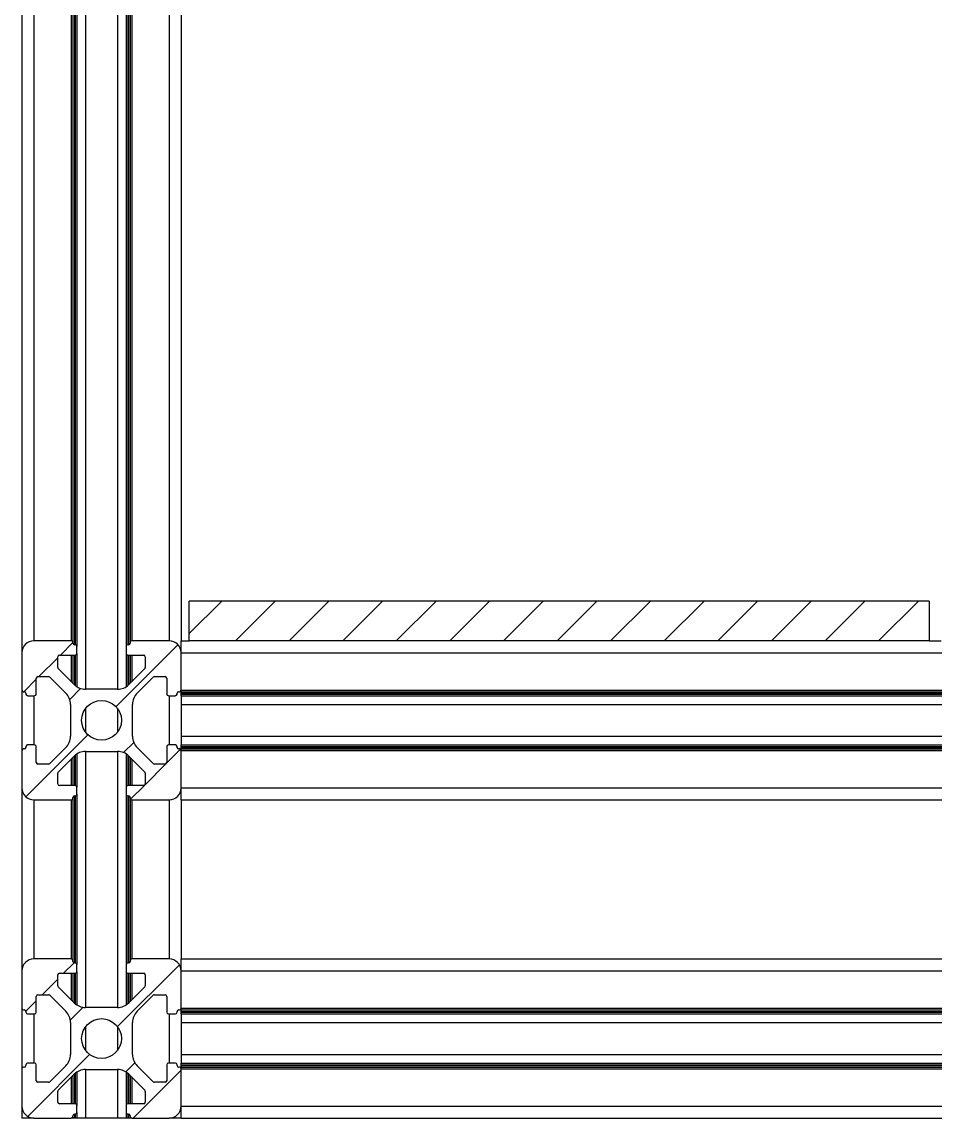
# Model space of a CAD drawing. Header units: millimetres. Extents: x 15 to 1184, y 5 to 1288.
# Drawn here: x 221.7 to 298.2, y 1034.8 to 1126.6 of the extents above; entities that cross this region are included whole.
import ezdxf

# ---------------------------------------------------------------- set-up
doc = ezdxf.new("R2010")
doc.units = ezdxf.units.MM

msp = doc.modelspace()

# ---------------------------------------------------------------- hatches: boundary and pattern name
at = {"linetype": 'Continuous', "lineweight": 18}
h = msp.add_hatch(dxfattribs=at)
h.set_pattern_fill('ANSI31', style=0)
h.paths.add_polyline_path([(235.709, 1074.763), (297.709, 1074.763), (297.709, 1078.097), (235.709, 1078.097)], flags=0)
h = msp.add_hatch(dxfattribs=at)
h.set_pattern_fill('ANSI31', style=0)
edge = h.paths.add_edge_path(flags=0)
edge.add_arc((233.709, 1064.563), 0.133, 270, 360, ccw=False)
edge.add_line((233.709, 1064.43), (232.804, 1064.43))
edge.add_arc((232.804, 1064.563), 0.133, 225, 270, ccw=False)
edge.add_line((232.71, 1064.469), (231.366, 1065.813))
edge.add_arc((232.309, 1066.756), 1.333, 180, 225, ccw=False)
edge.add_line((230.975, 1066.756), (230.975, 1069.437))
edge.add_arc((232.309, 1069.437), 1.333, 135, 180, ccw=False)
edge.add_line((231.366, 1070.38), (232.71, 1071.724))
edge.add_arc((232.804, 1071.63), 0.133, 90, 135, ccw=False)
edge.add_line((232.804, 1071.763), (233.709, 1071.763))
edge.add_arc((233.709, 1071.63), 0.133, 0, 90, ccw=False)
edge.add_line((233.842, 1071.63), (233.842, 1070.297))
edge.add_arc((233.975, 1070.297), 0.133, 180, 270)
edge.add_line((233.975, 1070.163), (234.575, 1070.163))
edge.add_arc((234.575, 1070.297), 0.133, 270, 360)
edge.add_line((234.709, 1070.297), (234.709, 1070.363))
edge.add_arc((234.842, 1070.363), 0.133, 90, 180, ccw=False)
edge.add_line((234.842, 1070.497), (234.909, 1070.497))
edge.add_arc((234.909, 1070.63), 0.133, 270, 360)
edge.add_line((235.042, 1070.63), (235.042, 1073.763))
edge.add_arc((234.042, 1073.763), 1, 0, 90)
edge.add_line((234.042, 1074.763), (230.909, 1074.763))
edge.add_arc((230.909, 1074.63), 0.133, 90, 180)
edge.add_line((230.775, 1074.63), (230.775, 1074.563))
edge.add_arc((230.642, 1074.563), 0.133, 270, 360, ccw=False)
edge.add_line((230.642, 1074.43), (230.575, 1074.43))
edge.add_arc((230.575, 1074.297), 0.133, 90, 180)
edge.add_line((230.442, 1074.297), (230.442, 1073.697))
edge.add_arc((230.575, 1073.697), 0.133, 180, 270)
edge.add_line((230.575, 1073.563), (231.909, 1073.563))
edge.add_arc((231.909, 1073.43), 0.133, 0, 90, ccw=False)
edge.add_line((232.042, 1073.43), (232.042, 1072.526))
edge.add_arc((231.909, 1072.526), 0.133, 315, 360, ccw=False)
edge.add_line((232.003, 1072.431), (230.659, 1071.087))
edge.add_arc((229.716, 1072.03), 1.333, 270, 315, ccw=False)
edge.add_line((229.716, 1070.697), (227.035, 1070.697))
edge.add_arc((227.035, 1072.03), 1.333, 225, 270, ccw=False)
edge.add_line((226.092, 1071.087), (224.748, 1072.431))
edge.add_arc((224.842, 1072.526), 0.133, 180, 225, ccw=False)
edge.add_line((224.709, 1072.526), (224.709, 1073.43))
edge.add_arc((224.842, 1073.43), 0.133, 90, 180, ccw=False)
edge.add_line((224.842, 1073.563), (226.175, 1073.563))
edge.add_arc((226.175, 1073.697), 0.133, 270, 360)
edge.add_line((226.309, 1073.697), (226.309, 1074.297))
edge.add_arc((226.175, 1074.297), 0.133, 0, 90)
edge.add_line((226.175, 1074.43), (226.109, 1074.43))
edge.add_arc((226.109, 1074.563), 0.133, 180, 270, ccw=False)
edge.add_line((225.975, 1074.563), (225.975, 1074.63))
edge.add_arc((225.842, 1074.63), 0.133, 0, 90)
edge.add_line((225.842, 1074.763), (222.709, 1074.763))
edge.add_arc((222.709, 1073.763), 1, 90, 180)
edge.add_line((221.709, 1073.763), (221.709, 1070.63))
edge.add_arc((221.842, 1070.63), 0.133, 180, 270)
edge.add_line((221.842, 1070.497), (221.909, 1070.497))
edge.add_arc((221.909, 1070.363), 0.133, 0, 90, ccw=False)
edge.add_line((222.042, 1070.363), (222.042, 1070.297))
edge.add_arc((222.175, 1070.297), 0.133, 180, 270)
edge.add_line((222.175, 1070.163), (222.775, 1070.163))
edge.add_arc((222.775, 1070.297), 0.133, 270, 360)
edge.add_line((222.909, 1070.297), (222.909, 1071.63))
edge.add_arc((223.042, 1071.63), 0.133, 90, 180, ccw=False)
edge.add_line((223.042, 1071.763), (223.946, 1071.763))
edge.add_arc((223.946, 1071.63), 0.133, 45, 90, ccw=False)
edge.add_line((224.041, 1071.724), (225.385, 1070.38))
edge.add_arc((224.442, 1069.437), 1.333, 0, 45, ccw=False)
edge.add_line((225.775, 1069.437), (225.775, 1066.756))
edge.add_arc((224.442, 1066.756), 1.333, 315, 360, ccw=False)
edge.add_line((225.385, 1065.813), (224.041, 1064.469))
edge.add_arc((223.946, 1064.563), 0.133, 270, 315, ccw=False)
edge.add_line((223.946, 1064.43), (223.042, 1064.43))
edge.add_arc((223.042, 1064.563), 0.133, 180, 270, ccw=False)
edge.add_line((222.909, 1064.563), (222.909, 1065.897))
edge.add_arc((222.775, 1065.897), 0.133, 0, 90)
edge.add_line((222.775, 1066.03), (222.175, 1066.03))
edge.add_arc((222.175, 1065.897), 0.133, 90, 180)
edge.add_line((222.042, 1065.897), (222.042, 1065.83))
edge.add_arc((221.909, 1065.83), 0.133, 270, 360, ccw=False)
edge.add_line((221.909, 1065.697), (221.842, 1065.697))
edge.add_arc((221.842, 1065.563), 0.133, 90, 180)
edge.add_line((221.709, 1065.563), (221.709, 1062.43))
edge.add_arc((222.709, 1062.43), 1, 180, 270)
edge.add_line((222.709, 1061.43), (225.842, 1061.43))
edge.add_arc((225.842, 1061.563), 0.133, 270, 360)
edge.add_line((225.975, 1061.563), (225.975, 1061.63))
edge.add_arc((226.109, 1061.63), 0.133, 90, 180, ccw=False)
edge.add_line((226.109, 1061.763), (226.175, 1061.763))
edge.add_arc((226.175, 1061.897), 0.133, 270, 360)
edge.add_line((226.309, 1061.897), (226.309, 1062.497))
edge.add_arc((226.175, 1062.497), 0.133, 0, 90)
edge.add_line((226.175, 1062.63), (224.842, 1062.63))
edge.add_arc((224.842, 1062.763), 0.133, 180, 270, ccw=False)
edge.add_line((224.709, 1062.763), (224.709, 1063.668))
edge.add_arc((224.842, 1063.668), 0.133, 135, 180, ccw=False)
edge.add_line((224.748, 1063.762), (226.092, 1065.106))
edge.add_arc((227.035, 1064.163), 1.333, 90, 135, ccw=False)
edge.add_line((227.035, 1065.497), (229.716, 1065.497))
edge.add_arc((229.716, 1064.163), 1.333, 45, 90, ccw=False)
edge.add_line((230.659, 1065.106), (232.003, 1063.762))
edge.add_arc((231.909, 1063.668), 0.133, 0, 45, ccw=False)
edge.add_line((232.042, 1063.668), (232.042, 1062.763))
edge.add_arc((231.909, 1062.763), 0.133, 270, 360, ccw=False)
edge.add_line((231.909, 1062.63), (230.575, 1062.63))
edge.add_arc((230.575, 1062.497), 0.133, 90, 180)
edge.add_line((230.442, 1062.497), (230.442, 1061.897))
edge.add_arc((230.575, 1061.897), 0.133, 180, 270)
edge.add_line((230.575, 1061.763), (230.642, 1061.763))
edge.add_arc((230.642, 1061.63), 0.133, 0, 90, ccw=False)
edge.add_line((230.775, 1061.63), (230.775, 1061.563))
edge.add_arc((230.909, 1061.563), 0.133, 180, 270)
edge.add_line((230.909, 1061.43), (234.042, 1061.43))
edge.add_arc((234.042, 1062.43), 1, 270, 360)
edge.add_line((235.042, 1062.43), (235.042, 1065.563))
edge.add_arc((234.909, 1065.563), 0.133, 0, 90)
edge.add_line((234.909, 1065.697), (234.842, 1065.697))
edge.add_arc((234.842, 1065.83), 0.133, 180, 270, ccw=False)
edge.add_line((234.709, 1065.83), (234.709, 1065.897))
edge.add_arc((234.575, 1065.897), 0.133, 0, 90)
edge.add_line((234.575, 1066.03), (233.975, 1066.03))
edge.add_arc((233.975, 1065.897), 0.133, 90, 180)
edge.add_line((233.842, 1065.897), (233.842, 1064.563))
edge = h.paths.add_edge_path(flags=0)
edge.add_arc((228.375, 1068.097), 1.667, 0, 360)
h = msp.add_hatch(dxfattribs=at)
h.set_pattern_fill('ANSI31', style=0)
edge = h.paths.add_edge_path(flags=0)
edge.add_arc((233.709, 1037.897), 0.133, 270, 360, ccw=False)
edge.add_line((233.709, 1037.763), (232.804, 1037.763))
edge.add_arc((232.804, 1037.897), 0.133, 225, 270, ccw=False)
edge.add_line((232.71, 1037.802), (231.366, 1039.147))
edge.add_arc((232.309, 1040.089), 1.333, 180, 225, ccw=False)
edge.add_line((230.975, 1040.089), (230.975, 1042.771))
edge.add_arc((232.309, 1042.771), 1.333, 135, 180, ccw=False)
edge.add_line((231.366, 1043.714), (232.71, 1045.058))
edge.add_arc((232.804, 1044.963), 0.133, 90, 135, ccw=False)
edge.add_line((232.804, 1045.097), (233.709, 1045.097))
edge.add_arc((233.709, 1044.963), 0.133, 0, 90, ccw=False)
edge.add_line((233.842, 1044.963), (233.842, 1043.63))
edge.add_arc((233.975, 1043.63), 0.133, 180, 270)
edge.add_line((233.975, 1043.497), (234.575, 1043.497))
edge.add_arc((234.575, 1043.63), 0.133, 270, 360)
edge.add_line((234.709, 1043.63), (234.709, 1043.697))
edge.add_arc((234.842, 1043.697), 0.133, 90, 180, ccw=False)
edge.add_line((234.842, 1043.83), (234.909, 1043.83))
edge.add_arc((234.909, 1043.963), 0.133, 270, 360)
edge.add_line((235.042, 1043.963), (235.042, 1047.097))
edge.add_arc((234.042, 1047.097), 1, 0, 90)
edge.add_line((234.042, 1048.097), (230.909, 1048.097))
edge.add_arc((230.909, 1047.963), 0.133, 90, 180)
edge.add_line((230.775, 1047.963), (230.775, 1047.897))
edge.add_arc((230.642, 1047.897), 0.133, 270, 360, ccw=False)
edge.add_line((230.642, 1047.763), (230.575, 1047.763))
edge.add_arc((230.575, 1047.63), 0.133, 90, 180)
edge.add_line((230.442, 1047.63), (230.442, 1047.03))
edge.add_arc((230.575, 1047.03), 0.133, 180, 270)
edge.add_line((230.575, 1046.897), (231.909, 1046.897))
edge.add_arc((231.909, 1046.763), 0.133, 0, 90, ccw=False)
edge.add_line((232.042, 1046.763), (232.042, 1045.859))
edge.add_arc((231.909, 1045.859), 0.133, 315, 360, ccw=False)
edge.add_line((232.003, 1045.765), (230.659, 1044.421))
edge.add_arc((229.716, 1045.363), 1.333, 270, 315, ccw=False)
edge.add_line((229.716, 1044.03), (227.035, 1044.03))
edge.add_arc((227.035, 1045.363), 1.333, 225, 270, ccw=False)
edge.add_line((226.092, 1044.421), (224.748, 1045.765))
edge.add_arc((224.842, 1045.859), 0.133, 180, 225, ccw=False)
edge.add_line((224.709, 1045.859), (224.709, 1046.763))
edge.add_arc((224.842, 1046.763), 0.133, 90, 180, ccw=False)
edge.add_line((224.842, 1046.897), (226.175, 1046.897))
edge.add_arc((226.175, 1047.03), 0.133, 270, 360)
edge.add_line((226.309, 1047.03), (226.309, 1047.63))
edge.add_arc((226.175, 1047.63), 0.133, 0, 90)
edge.add_line((226.175, 1047.763), (226.109, 1047.763))
edge.add_arc((226.109, 1047.897), 0.133, 180, 270, ccw=False)
edge.add_line((225.975, 1047.897), (225.975, 1047.963))
edge.add_arc((225.842, 1047.963), 0.133, 0, 90)
edge.add_line((225.842, 1048.097), (222.709, 1048.097))
edge.add_arc((222.709, 1047.097), 1, 90, 180)
edge.add_line((221.709, 1047.097), (221.709, 1043.963))
edge.add_arc((221.842, 1043.963), 0.133, 180, 270)
edge.add_line((221.842, 1043.83), (221.909, 1043.83))
edge.add_arc((221.909, 1043.697), 0.133, 0, 90, ccw=False)
edge.add_line((222.042, 1043.697), (222.042, 1043.63))
edge.add_arc((222.175, 1043.63), 0.133, 180, 270)
edge.add_line((222.175, 1043.497), (222.775, 1043.497))
edge.add_arc((222.775, 1043.63), 0.133, 270, 360)
edge.add_line((222.909, 1043.63), (222.909, 1044.963))
edge.add_arc((223.042, 1044.963), 0.133, 90, 180, ccw=False)
edge.add_line((223.042, 1045.097), (223.946, 1045.097))
edge.add_arc((223.946, 1044.963), 0.133, 45, 90, ccw=False)
edge.add_line((224.041, 1045.058), (225.385, 1043.714))
edge.add_arc((224.442, 1042.771), 1.333, 0, 45, ccw=False)
edge.add_line((225.775, 1042.771), (225.775, 1040.089))
edge.add_arc((224.442, 1040.089), 1.333, 315, 360, ccw=False)
edge.add_line((225.385, 1039.147), (224.041, 1037.802))
edge.add_arc((223.946, 1037.897), 0.133, 270, 315, ccw=False)
edge.add_line((223.946, 1037.763), (223.042, 1037.763))
edge.add_arc((223.042, 1037.897), 0.133, 180, 270, ccw=False)
edge.add_line((222.909, 1037.897), (222.909, 1039.23))
edge.add_arc((222.775, 1039.23), 0.133, 0, 90)
edge.add_line((222.775, 1039.363), (222.175, 1039.363))
edge.add_arc((222.175, 1039.23), 0.133, 90, 180)
edge.add_line((222.042, 1039.23), (222.042, 1039.163))
edge.add_arc((221.909, 1039.163), 0.133, 270, 360, ccw=False)
edge.add_line((221.909, 1039.03), (221.842, 1039.03))
edge.add_arc((221.842, 1038.897), 0.133, 90, 180)
edge.add_line((221.709, 1038.897), (221.709, 1035.763))
edge.add_arc((222.709, 1035.763), 1, 180, 270)
edge.add_line((222.709, 1034.763), (225.842, 1034.763))
edge.add_arc((225.842, 1034.897), 0.133, 270, 360)
edge.add_line((225.975, 1034.897), (225.975, 1034.963))
edge.add_arc((226.109, 1034.963), 0.133, 90, 180, ccw=False)
edge.add_line((226.109, 1035.097), (226.175, 1035.097))
edge.add_arc((226.175, 1035.23), 0.133, 270, 360)
edge.add_line((226.309, 1035.23), (226.309, 1035.83))
edge.add_arc((226.175, 1035.83), 0.133, 0, 90)
edge.add_line((226.175, 1035.963), (224.842, 1035.963))
edge.add_arc((224.842, 1036.097), 0.133, 180, 270, ccw=False)
edge.add_line((224.709, 1036.097), (224.709, 1037.001))
edge.add_arc((224.842, 1037.001), 0.133, 135, 180, ccw=False)
edge.add_line((224.748, 1037.095), (226.092, 1038.44))
edge.add_arc((227.035, 1037.497), 1.333, 90, 135, ccw=False)
edge.add_line((227.035, 1038.83), (229.716, 1038.83))
edge.add_arc((229.716, 1037.497), 1.333, 45, 90, ccw=False)
edge.add_line((230.659, 1038.44), (232.003, 1037.095))
edge.add_arc((231.909, 1037.001), 0.133, 0, 45, ccw=False)
edge.add_line((232.042, 1037.001), (232.042, 1036.097))
edge.add_arc((231.909, 1036.097), 0.133, 270, 360, ccw=False)
edge.add_line((231.909, 1035.963), (230.575, 1035.963))
edge.add_arc((230.575, 1035.83), 0.133, 90, 180)
edge.add_line((230.442, 1035.83), (230.442, 1035.23))
edge.add_arc((230.575, 1035.23), 0.133, 180, 270)
edge.add_line((230.575, 1035.097), (230.642, 1035.097))
edge.add_arc((230.642, 1034.963), 0.133, 0, 90, ccw=False)
edge.add_line((230.775, 1034.963), (230.775, 1034.897))
edge.add_arc((230.909, 1034.897), 0.133, 180, 270)
edge.add_line((230.909, 1034.763), (234.042, 1034.763))
edge.add_arc((234.042, 1035.763), 1, 270, 360)
edge.add_line((235.042, 1035.763), (235.042, 1038.897))
edge.add_arc((234.909, 1038.897), 0.133, 0, 90)
edge.add_line((234.909, 1039.03), (234.842, 1039.03))
edge.add_arc((234.842, 1039.163), 0.133, 180, 270, ccw=False)
edge.add_line((234.709, 1039.163), (234.709, 1039.23))
edge.add_arc((234.575, 1039.23), 0.133, 0, 90)
edge.add_line((234.575, 1039.363), (233.975, 1039.363))
edge.add_arc((233.975, 1039.23), 0.133, 90, 180)
edge.add_line((233.842, 1039.23), (233.842, 1037.897))
edge = h.paths.add_edge_path(flags=0)
edge.add_arc((228.375, 1041.43), 1.667, 0, 360)

# ---------------------------------------------------------------- linework, layer by layer
at = {"color": 8, "linetype": 'Continuous', "lineweight": 25}
for p, q in [((227.035, 1222.163), (227.035, 1070.697)), ((229.716, 1222.163), (229.716, 1070.697)), ((226.109, 1218.43), (226.109, 1074.43)), ((226.175, 1218.43), (226.175, 1074.43)), ((230.575, 1218.43), (230.575, 1074.43)), ((230.642, 1218.43), (230.642, 1074.43)), ((222.709, 1218.097), (222.709, 1074.763)), ((225.842, 1218.097), (225.842, 1074.763)), ((230.909, 1218.097), (230.909, 1074.763)), ((234.042, 1218.097), (234.042, 1074.763)), ((225.842, 1073.563), (225.842, 1071.337)), ((226.109, 1073.563), (226.109, 1071.071)), ((226.175, 1073.563), (226.175, 1071.011)), ((230.575, 1073.563), (230.575, 1071.011)), ((230.642, 1073.563), (230.642, 1071.071)), ((230.909, 1073.563), (230.909, 1071.337)), ((222.709, 1070.163), (222.709, 1066.03)), ((234.042, 1070.163), (234.042, 1066.03)), ((227.035, 1069.087), (227.035, 1067.107)), ((229.716, 1069.087), (229.716, 1067.107)), ((225.842, 1064.856), (225.842, 1062.63)), ((226.109, 1065.123), (226.109, 1062.63)), ((226.175, 1065.183), (226.175, 1062.63)), ((227.035, 1065.497), (227.035, 1044.03)), ((229.716, 1065.497), (229.716, 1044.03)), ((230.575, 1065.183), (230.575, 1062.63)), ((230.642, 1065.123), (230.642, 1062.63)), ((230.909, 1064.856), (230.909, 1062.63)), ((222.709, 1061.43), (222.709, 1048.097)), ((225.842, 1061.43), (225.842, 1048.097)), ((226.109, 1061.763), (226.109, 1047.763)), ((226.175, 1061.763), (226.175, 1047.763)), ((230.575, 1061.763), (230.575, 1047.763)), ((230.642, 1061.763), (230.642, 1047.763)), ((230.909, 1061.43), (230.909, 1048.097)), ((234.042, 1061.43), (234.042, 1048.097)), ((225.842, 1046.897), (225.842, 1044.671)), ((226.109, 1046.897), (226.109, 1044.404)), ((226.175, 1046.897), (226.175, 1044.344)), ((230.575, 1046.897), (230.575, 1044.344)), ((230.642, 1046.897), (230.642, 1044.404)), ((230.909, 1046.897), (230.909, 1044.671)), ((222.709, 1043.497), (222.709, 1039.363)), ((234.042, 1043.497), (234.042, 1039.363)), ((227.035, 1042.42), (227.035, 1040.44)), ((229.716, 1042.42), (229.716, 1040.44)), ((225.842, 1038.19), (225.842, 1035.963)), ((226.109, 1038.456), (226.109, 1035.963)), ((226.175, 1038.516), (226.175, 1035.963)), ((227.035, 1038.83), (227.035, 1034.763)), ((229.716, 1038.83), (229.716, 1034.763)), ((230.575, 1038.516), (230.575, 1035.963)), ((230.642, 1038.456), (230.642, 1035.963)), ((230.909, 1038.19), (230.909, 1035.963)), ((226.109, 1035.097), (226.109, 1034.763)), ((226.175, 1035.097), (226.175, 1034.763)), ((230.575, 1035.097), (230.575, 1034.763)), ((230.642, 1035.097), (230.642, 1034.763))]:
    msp.add_line(p, q, dxfattribs=at)
at = {"color": 7, "linetype": 'Continuous', "lineweight": 25}
for p, q in [((221.709, 1219.097), (221.709, 1073.763)), ((235.042, 1219.097), (235.042, 1074.763)), ((225.975, 1218.23), (225.975, 1074.63)), ((226.309, 1218.563), (226.309, 1074.297)), ((230.442, 1218.563), (230.442, 1074.297)), ((230.775, 1218.23), (230.775, 1074.63)), ((235.709, 1074.763), (235.709, 1078.097)), ((297.709, 1078.097), (235.709, 1078.097)), ((297.709, 1078.097), (297.709, 1074.763)), ((225.842, 1074.763), (222.709, 1074.763)), ((225.975, 1074.563), (225.975, 1074.63)), ((226.175, 1074.43), (226.109, 1074.43)), ((226.309, 1073.697), (226.309, 1074.297)), ((230.442, 1074.297), (230.442, 1073.697)), ((230.642, 1074.43), (230.575, 1074.43)), ((230.775, 1074.63), (230.775, 1074.563)), ((234.042, 1074.763), (230.909, 1074.763)), ((235.042, 1074.763), (235.709, 1074.763)), ((235.042, 1073.763), (235.042, 1074.763)), ((297.709, 1074.763), (235.709, 1074.763)), ((297.709, 1074.763), (298.709, 1074.763)), ((221.709, 1073.763), (221.709, 1070.63)), ((224.709, 1072.526), (224.709, 1073.43)), ((224.842, 1073.563), (226.175, 1073.563)), ((225.975, 1073.563), (225.975, 1071.204)), ((226.309, 1073.697), (226.309, 1070.912)), ((230.442, 1073.697), (230.442, 1070.912)), ((230.575, 1073.563), (231.909, 1073.563)), ((230.775, 1073.563), (230.775, 1071.204)), ((232.042, 1073.43), (232.042, 1072.526)), ((235.042, 1070.63), (235.042, 1073.763)), ((235.042, 1073.763), (359.042, 1073.763)), ((226.092, 1071.087), (224.748, 1072.431)), ((232.003, 1072.431), (230.659, 1071.087)), ((222.909, 1070.297), (222.909, 1071.63)), ((223.042, 1071.763), (223.946, 1071.763)), ((224.041, 1071.724), (225.385, 1070.38)), ((231.366, 1070.38), (232.71, 1071.724)), ((232.804, 1071.763), (233.709, 1071.763)), ((233.842, 1071.63), (233.842, 1070.297)), ((221.709, 1070.63), (221.709, 1065.563)), ((221.842, 1070.497), (221.909, 1070.497)), ((222.042, 1070.363), (222.042, 1070.297)), ((229.716, 1070.697), (227.035, 1070.697)), ((234.709, 1070.297), (234.709, 1070.363)), ((234.842, 1070.497), (234.909, 1070.497)), ((235.042, 1070.63), (359.042, 1070.63)), ((235.042, 1070.497), (235.042, 1070.63)), ((235.042, 1070.497), (359.042, 1070.497)), ((235.042, 1070.363), (235.042, 1070.497)), ((235.042, 1070.363), (359.042, 1070.363)), ((235.042, 1070.297), (235.042, 1070.363)), ((235.042, 1070.297), (359.042, 1070.297)), ((235.042, 1070.163), (235.042, 1070.297)), ((222.175, 1070.163), (222.775, 1070.163)), ((225.775, 1069.437), (225.775, 1066.756)), ((230.975, 1066.756), (230.975, 1069.437)), ((233.975, 1070.163), (234.575, 1070.163)), ((235.042, 1070.163), (359.042, 1070.163)), ((235.042, 1070.163), (235.042, 1066.03)), ((235.042, 1069.437), (359.042, 1069.437)), ((235.042, 1066.756), (359.042, 1066.756)), ((221.909, 1065.697), (221.842, 1065.697)), ((222.042, 1065.897), (222.042, 1065.83)), ((222.775, 1066.03), (222.175, 1066.03)), ((222.909, 1064.563), (222.909, 1065.897)), ((225.385, 1065.813), (224.041, 1064.469)), ((232.71, 1064.469), (231.366, 1065.813)), ((233.842, 1065.897), (233.842, 1064.563)), ((234.575, 1066.03), (233.975, 1066.03)), ((234.709, 1065.83), (234.709, 1065.897)), ((234.909, 1065.697), (234.842, 1065.697)), ((235.042, 1066.03), (359.042, 1066.03)), ((235.042, 1065.897), (235.042, 1066.03)), ((235.042, 1065.897), (359.042, 1065.897)), ((235.042, 1065.83), (235.042, 1065.897)), ((235.042, 1065.83), (359.042, 1065.83)), ((235.042, 1065.697), (235.042, 1065.83)), ((235.042, 1065.697), (359.042, 1065.697)), ((235.042, 1065.563), (235.042, 1065.697)), ((221.709, 1065.563), (221.709, 1062.43)), ((224.748, 1063.762), (226.092, 1065.106)), ((225.975, 1064.99), (225.975, 1062.63)), ((226.309, 1065.282), (226.309, 1062.497)), ((227.035, 1065.497), (229.716, 1065.497)), ((230.442, 1065.282), (230.442, 1062.497)), ((230.659, 1065.106), (232.003, 1063.762)), ((230.775, 1064.99), (230.775, 1062.63)), ((235.042, 1062.43), (235.042, 1065.563)), ((235.042, 1065.563), (359.042, 1065.563)), ((223.946, 1064.43), (223.042, 1064.43)), ((233.709, 1064.43), (232.804, 1064.43)), ((224.709, 1062.763), (224.709, 1063.668)), ((232.042, 1063.668), (232.042, 1062.763)), ((221.709, 1062.43), (221.709, 1047.097)), ((226.175, 1062.63), (224.842, 1062.63)), ((226.309, 1061.897), (226.309, 1062.497)), ((230.442, 1062.497), (230.442, 1061.897)), ((231.909, 1062.63), (230.575, 1062.63)), ((235.042, 1062.43), (359.042, 1062.43)), ((235.042, 1061.43), (235.042, 1062.43)), ((222.709, 1061.43), (225.842, 1061.43)), ((225.975, 1061.563), (225.975, 1061.63)), ((225.975, 1061.563), (225.975, 1047.963)), ((226.109, 1061.763), (226.175, 1061.763)), ((226.309, 1061.897), (226.309, 1047.63)), ((230.442, 1061.897), (230.442, 1047.63)), ((230.575, 1061.763), (230.642, 1061.763)), ((230.775, 1061.63), (230.775, 1061.563)), ((230.775, 1061.563), (230.775, 1047.963)), ((230.909, 1061.43), (234.042, 1061.43)), ((235.042, 1061.43), (359.042, 1061.43)), ((235.042, 1061.43), (235.042, 1048.097)), ((225.842, 1048.097), (222.709, 1048.097)), ((225.975, 1047.897), (225.975, 1047.963)), ((226.175, 1047.763), (226.109, 1047.763)), ((226.309, 1047.03), (226.309, 1047.63)), ((230.442, 1047.63), (230.442, 1047.03)), ((230.642, 1047.763), (230.575, 1047.763)), ((230.775, 1047.963), (230.775, 1047.897)), ((234.042, 1048.097), (230.909, 1048.097)), ((235.042, 1048.097), (359.921, 1048.097)), ((235.042, 1047.097), (235.042, 1048.097)), ((221.709, 1047.097), (221.709, 1043.963)), ((224.709, 1045.859), (224.709, 1046.763)), ((224.842, 1046.897), (226.175, 1046.897)), ((225.975, 1046.897), (225.975, 1044.537)), ((226.309, 1047.03), (226.309, 1044.245)), ((230.442, 1047.03), (230.442, 1044.245)), ((230.575, 1046.897), (231.909, 1046.897)), ((230.775, 1046.897), (230.775, 1044.537)), ((232.042, 1046.763), (232.042, 1045.859)), ((235.042, 1043.963), (235.042, 1047.097)), ((235.042, 1047.097), (512.375, 1047.097)), ((226.092, 1044.421), (224.748, 1045.765)), ((232.003, 1045.765), (230.659, 1044.421)), ((222.909, 1043.63), (222.909, 1044.963)), ((223.042, 1045.097), (223.946, 1045.097)), ((224.041, 1045.058), (225.385, 1043.714)), ((231.366, 1043.714), (232.71, 1045.058)), ((232.804, 1045.097), (233.709, 1045.097)), ((233.842, 1044.963), (233.842, 1043.63)), ((221.709, 1043.963), (221.709, 1038.897)), ((221.842, 1043.83), (221.909, 1043.83)), ((222.042, 1043.697), (222.042, 1043.63)), ((229.716, 1044.03), (227.035, 1044.03)), ((234.709, 1043.63), (234.709, 1043.697)), ((234.842, 1043.83), (234.909, 1043.83)), ((235.042, 1043.963), (512.375, 1043.963)), ((235.042, 1043.83), (235.042, 1043.963)), ((235.042, 1043.83), (512.375, 1043.83)), ((235.042, 1043.697), (235.042, 1043.83)), ((235.042, 1043.697), (512.375, 1043.697)), ((235.042, 1043.63), (235.042, 1043.697)), ((235.042, 1043.63), (512.375, 1043.63)), ((235.042, 1043.497), (235.042, 1043.63)), ((222.175, 1043.497), (222.775, 1043.497)), ((225.775, 1042.771), (225.775, 1040.089)), ((230.975, 1040.089), (230.975, 1042.771)), ((233.975, 1043.497), (234.575, 1043.497)), ((235.042, 1043.497), (512.375, 1043.497)), ((235.042, 1043.497), (235.042, 1039.363)), ((235.042, 1042.771), (512.375, 1042.771)), ((235.042, 1040.089), (512.375, 1040.089)), ((221.909, 1039.03), (221.842, 1039.03)), ((222.042, 1039.23), (222.042, 1039.163)), ((222.775, 1039.363), (222.175, 1039.363)), ((222.909, 1037.897), (222.909, 1039.23)), ((225.385, 1039.147), (224.041, 1037.802)), ((232.71, 1037.802), (231.366, 1039.147)), ((233.842, 1039.23), (233.842, 1037.897)), ((234.575, 1039.363), (233.975, 1039.363)), ((234.709, 1039.163), (234.709, 1039.23)), ((234.909, 1039.03), (234.842, 1039.03)), ((235.042, 1039.363), (512.375, 1039.363)), ((235.042, 1039.23), (235.042, 1039.363)), ((235.042, 1039.23), (512.375, 1039.23)), ((235.042, 1039.163), (235.042, 1039.23)), ((235.042, 1039.163), (512.375, 1039.163)), ((235.042, 1039.03), (235.042, 1039.163)), ((235.042, 1039.03), (512.375, 1039.03)), ((235.042, 1038.897), (235.042, 1039.03)), ((221.709, 1038.897), (221.709, 1035.763)), ((224.748, 1037.095), (226.092, 1038.44)), ((225.975, 1038.323), (225.975, 1035.963)), ((226.309, 1038.615), (226.309, 1035.83)), ((227.035, 1038.83), (229.716, 1038.83)), ((230.442, 1038.615), (230.442, 1035.83)), ((230.659, 1038.44), (232.003, 1037.095)), ((230.775, 1038.323), (230.775, 1035.963)), ((235.042, 1035.763), (235.042, 1038.897)), ((235.042, 1038.897), (512.375, 1038.897)), ((223.946, 1037.763), (223.042, 1037.763)), ((233.709, 1037.763), (232.804, 1037.763)), ((224.709, 1036.097), (224.709, 1037.001)), ((232.042, 1037.001), (232.042, 1036.097)), ((221.709, 1035.763), (221.709, 1034.763)), ((226.175, 1035.963), (224.842, 1035.963)), ((226.309, 1035.23), (226.309, 1035.83)), ((230.442, 1035.83), (230.442, 1035.23)), ((231.909, 1035.963), (230.575, 1035.963)), ((235.042, 1035.763), (512.375, 1035.763)), ((235.042, 1034.763), (235.042, 1035.763)), ((222.709, 1034.763), (221.709, 1034.763)), ((222.709, 1034.763), (225.842, 1034.763)), ((225.975, 1034.763), (225.842, 1034.763)), ((225.975, 1034.897), (225.975, 1034.963)), ((225.975, 1034.897), (225.975, 1034.763)), ((226.109, 1034.763), (225.975, 1034.763)), ((226.109, 1035.097), (226.175, 1035.097)), ((226.175, 1034.763), (226.109, 1034.763)), ((226.309, 1034.763), (226.175, 1034.763)), ((226.309, 1035.23), (226.309, 1034.763)), ((227.035, 1034.763), (226.309, 1034.763)), ((229.716, 1034.763), (227.035, 1034.763)), ((230.442, 1034.763), (229.716, 1034.763)), ((230.442, 1035.23), (230.442, 1034.763)), ((230.575, 1034.763), (230.442, 1034.763)), ((230.575, 1035.097), (230.642, 1035.097)), ((230.642, 1034.763), (230.575, 1034.763)), ((230.775, 1034.763), (230.642, 1034.763)), ((230.775, 1034.963), (230.775, 1034.897)), ((230.775, 1034.897), (230.775, 1034.763)), ((230.909, 1034.763), (230.775, 1034.763)), ((230.909, 1034.763), (234.042, 1034.763)), ((235.042, 1034.763), (234.042, 1034.763)), ((235.042, 1034.763), (512.375, 1034.763))]:
    msp.add_line(p, q, dxfattribs=at)
for centre in [(228.375, 1068.097), (228.375, 1041.43)]:
    msp.add_circle(centre, 1.667, dxfattribs=at)
for centre, radius, start, end in [((222.709, 1073.763), 1, 90, 180), ((225.842, 1074.63), 0.133, 0, 90), ((226.109, 1074.563), 0.133, 180, 270), ((226.175, 1074.297), 0.133, 0, 90), ((230.575, 1074.297), 0.133, 90, 180), ((230.642, 1074.563), 0.133, 270, 0), ((230.909, 1074.63), 0.133, 90, 180), ((234.042, 1073.763), 1, 0, 90), ((224.842, 1073.43), 0.133, 90, 180), ((226.175, 1073.697), 0.133, 270, 0), ((230.575, 1073.697), 0.133, 180, 270), ((231.909, 1073.43), 0.133, 0, 90), ((224.842, 1072.526), 0.133, 180, 225), ((231.909, 1072.526), 0.133, 315, 0), ((223.042, 1071.63), 0.133, 90, 180), ((223.946, 1071.63), 0.133, 45, 90), ((232.804, 1071.63), 0.133, 90, 135), ((233.709, 1071.63), 0.133, 0, 90), ((221.842, 1070.63), 0.133, 180, 270), ((221.909, 1070.363), 0.133, 0, 90), ((222.175, 1070.297), 0.133, 180, 270), ((222.775, 1070.297), 0.133, 270, 0), ((224.442, 1069.437), 1.333, 0, 45), ((227.035, 1072.03), 1.333, 225, 270), ((229.716, 1072.03), 1.333, 270, 315), ((232.309, 1069.437), 1.333, 135, 180), ((233.975, 1070.297), 0.133, 180, 270), ((234.575, 1070.297), 0.133, 270, 0), ((234.842, 1070.363), 0.133, 90, 180), ((234.909, 1070.63), 0.133, 270, 0), ((224.442, 1066.756), 1.333, 315, 0), ((232.309, 1066.756), 1.333, 180, 225), ((221.842, 1065.563), 0.133, 90, 180), ((221.909, 1065.83), 0.133, 270, 0), ((222.175, 1065.897), 0.133, 90, 180), ((222.775, 1065.897), 0.133, 0, 90), ((233.975, 1065.897), 0.133, 90, 180), ((234.575, 1065.897), 0.133, 0, 90), ((234.842, 1065.83), 0.133, 180, 270), ((234.909, 1065.563), 0.133, 0, 90), ((227.035, 1064.163), 1.333, 90, 135), ((229.716, 1064.163), 1.333, 45, 90), ((223.042, 1064.563), 0.133, 180, 270), ((223.946, 1064.563), 0.133, 270, 315), ((232.804, 1064.563), 0.133, 225, 270), ((233.709, 1064.563), 0.133, 270, 0), ((224.842, 1063.668), 0.133, 135, 180), ((231.909, 1063.668), 0.133, 0, 45), ((222.709, 1062.43), 1, 180, 270), ((224.842, 1062.763), 0.133, 180, 270), ((226.175, 1062.497), 0.133, 0, 90), ((230.575, 1062.497), 0.133, 90, 180), ((231.909, 1062.763), 0.133, 270, 0), ((234.042, 1062.43), 1, 270, 0), ((225.842, 1061.563), 0.133, 270, 0), ((226.109, 1061.63), 0.133, 90, 180), ((226.175, 1061.897), 0.133, 270, 0), ((230.575, 1061.897), 0.133, 180, 270), ((230.642, 1061.63), 0.133, 0, 90), ((230.909, 1061.563), 0.133, 180, 270), ((222.709, 1047.097), 1, 90, 180), ((225.842, 1047.963), 0.133, 0, 90), ((226.109, 1047.897), 0.133, 180, 270), ((226.175, 1047.63), 0.133, 0, 90), ((230.575, 1047.63), 0.133, 90, 180), ((230.642, 1047.897), 0.133, 270, 0), ((230.909, 1047.963), 0.133, 90, 180), ((234.042, 1047.097), 1, 0, 90), ((224.842, 1046.763), 0.133, 90, 180), ((226.175, 1047.03), 0.133, 270, 0), ((230.575, 1047.03), 0.133, 180, 270), ((231.909, 1046.763), 0.133, 0, 90), ((224.842, 1045.859), 0.133, 180, 225), ((231.909, 1045.859), 0.133, 315, 0), ((223.042, 1044.963), 0.133, 90, 180), ((223.946, 1044.963), 0.133, 45, 90), ((232.804, 1044.963), 0.133, 90, 135), ((233.709, 1044.963), 0.133, 0, 90), ((221.842, 1043.963), 0.133, 180, 270), ((221.909, 1043.697), 0.133, 0, 90), ((222.175, 1043.63), 0.133, 180, 270), ((222.775, 1043.63), 0.133, 270, 0), ((224.442, 1042.771), 1.333, 0, 45), ((227.035, 1045.363), 1.333, 225, 270), ((229.716, 1045.363), 1.333, 270, 315), ((232.309, 1042.771), 1.333, 135, 180), ((233.975, 1043.63), 0.133, 180, 270), ((234.575, 1043.63), 0.133, 270, 0), ((234.842, 1043.697), 0.133, 90, 180), ((234.909, 1043.963), 0.133, 270, 0), ((224.442, 1040.089), 1.333, 315, 0), ((232.309, 1040.089), 1.333, 180, 225), ((221.842, 1038.897), 0.133, 90, 180), ((221.909, 1039.163), 0.133, 270, 0), ((222.175, 1039.23), 0.133, 90, 180), ((222.775, 1039.23), 0.133, 0, 90), ((233.975, 1039.23), 0.133, 90, 180), ((234.575, 1039.23), 0.133, 0, 90), ((234.842, 1039.163), 0.133, 180, 270), ((234.909, 1038.897), 0.133, 0, 90), ((227.035, 1037.497), 1.333, 90, 135), ((229.716, 1037.497), 1.333, 45, 90), ((223.042, 1037.897), 0.133, 180, 270), ((223.946, 1037.897), 0.133, 270, 315), ((232.804, 1037.897), 0.133, 225, 270), ((233.709, 1037.897), 0.133, 270, 0), ((224.842, 1037.001), 0.133, 135, 180), ((231.909, 1037.001), 0.133, 0, 45), ((222.709, 1035.763), 1, 180, 270), ((224.842, 1036.097), 0.133, 180, 270), ((226.175, 1035.83), 0.133, 0, 90), ((230.575, 1035.83), 0.133, 90, 180), ((231.909, 1036.097), 0.133, 270, 0), ((234.042, 1035.763), 1, 270, 0), ((225.842, 1034.897), 0.133, 270, 0), ((226.109, 1034.963), 0.133, 90, 180), ((226.175, 1035.23), 0.133, 270, 0), ((230.575, 1035.23), 0.133, 180, 270), ((230.642, 1034.963), 0.133, 0, 90), ((230.909, 1034.897), 0.133, 180, 270)]:
    msp.add_arc(centre, radius, start, end, dxfattribs=at)

doc.saveas('drawing.dxf')
